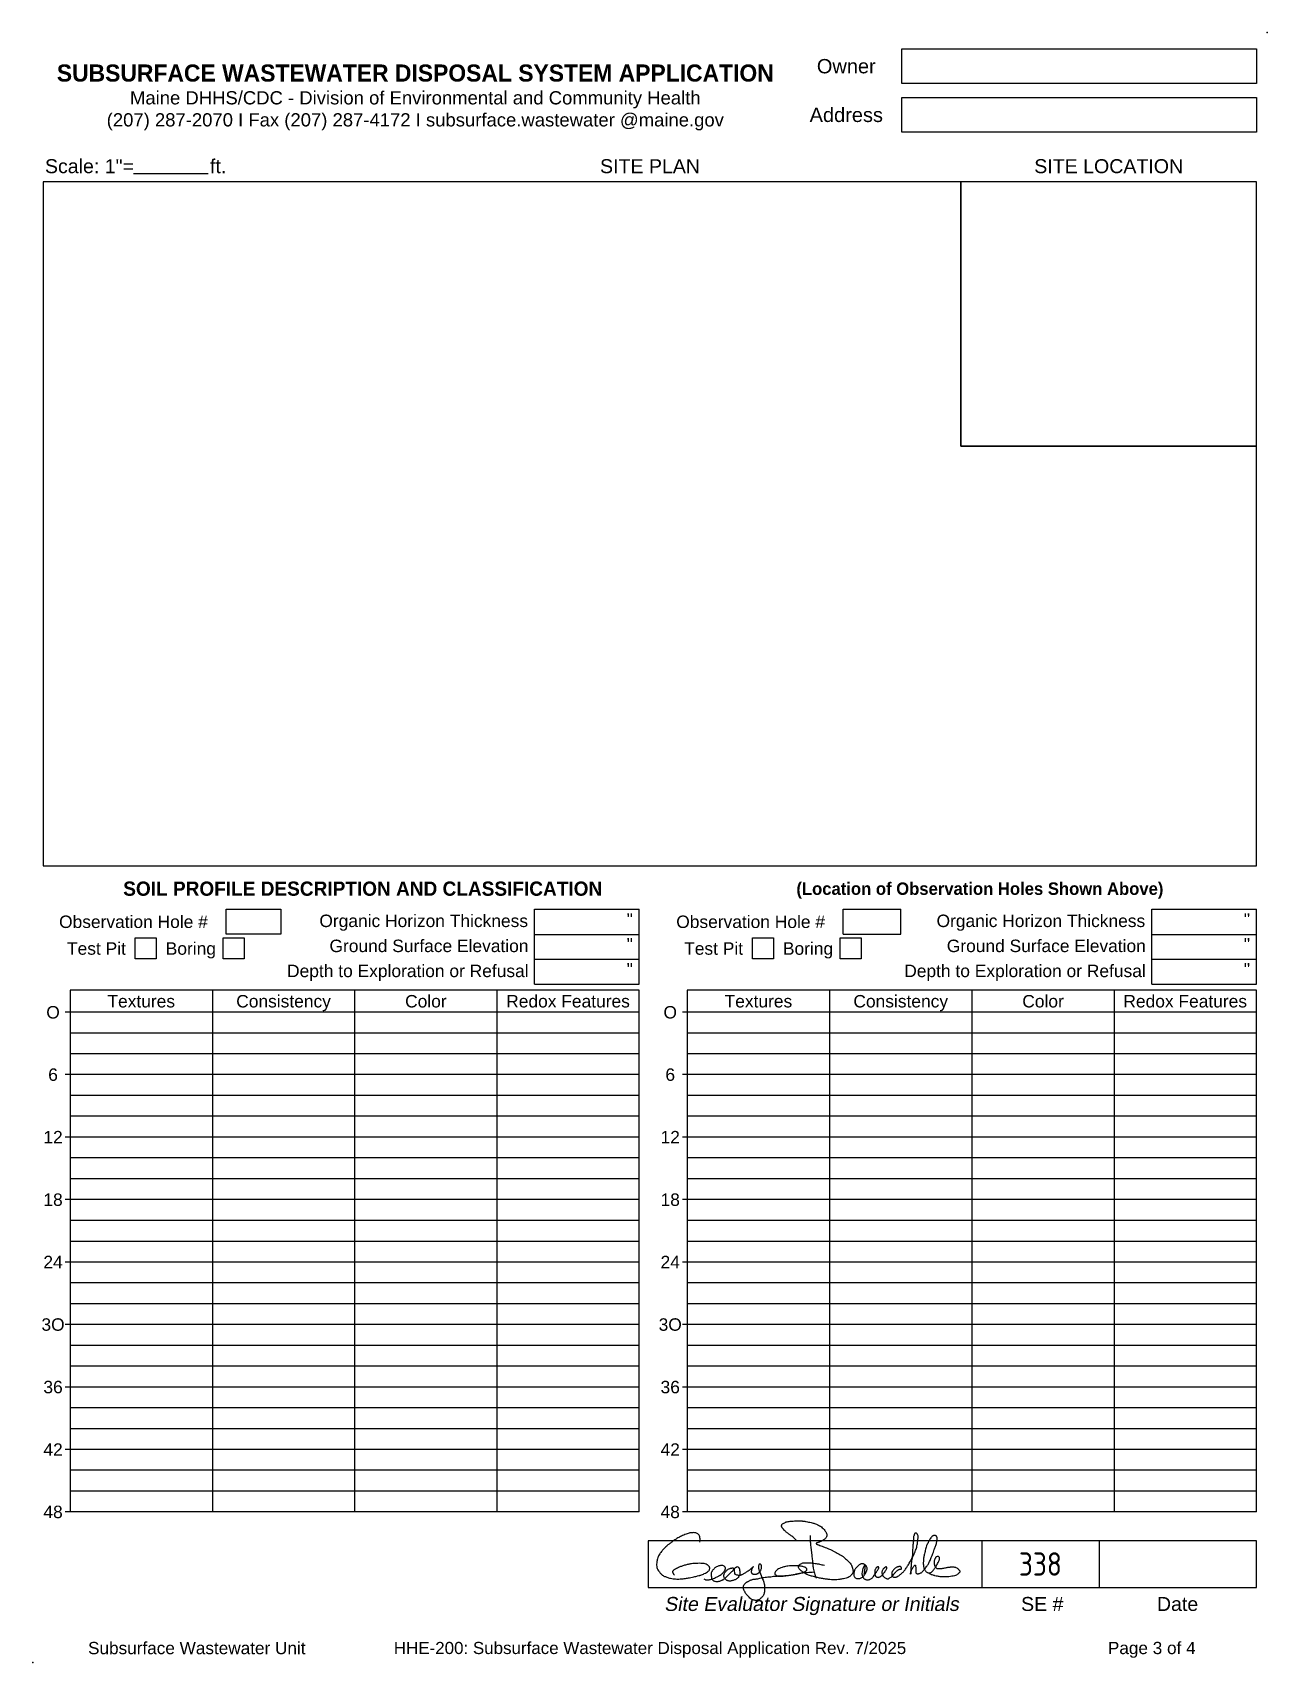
# Model space of a CAD drawing. Header units: feet. Extents: x 13.5 to 21.5, y 5 to 15.5.
import ezdxf
from ezdxf.enums import TextEntityAlignment as Align

# ---------------------------------------------------------------- set-up
doc = ezdxf.new("R2010")
doc.units = ezdxf.units.FT
doc.header["$MEASUREMENT"] = 0
for name, color, linetype in [('FORMLINES', 7, 'Continuous'), ('FORMSIGNATURE', 7, 'Continuous'), ('FORMTEXT', 1, 'Continuous'), ('GRID1', 242, 'Continuous'), ('POINT', 7, 'Continuous')]:
    doc.layers.add(name, color=color, linetype=linetype)
doc.styles.add('Archstyl', font='archstyl.shx', dxfattribs={"height": 0.1})
doc.styles.add('ARIAL', font='arial.ttf', dxfattribs={"height": 0.08})
doc.styles.add('BOLD', font='bold.shx', dxfattribs={"height": 0.0915})

# ---------------------------------------------------------------- blocks, each defined once
blk = doc.blocks.new('GSBSIGNBLUE')
at = {"color": 174}
for points in [[(-0.798, 0.179, 0.063334), (-0.795, 0.197, 0.079036), (-0.796, 0.211, 0.030855), (-0.8, 0.227, 0.067983), (-0.804, 0.233, 0.074044), (-0.812, 0.241, 0.07724), (-0.822, 0.246, 0.051117), (-0.834, 0.25, 0.044448), (-0.85, 0.25, 0.026075), (-0.872, 0.248, 0.045725), (-0.885, 0.245, 0.012534), (-0.9, 0.239, 0.010324), (-0.919, 0.232, 0.008638), (-0.951, 0.217, 0.023808), (-0.963, 0.21, 0.011941), (-0.977, 0.201, 0.005297), (-1.009, 0.179, 0.003086), (-1.03, 0.164, 0.007434), (-1.038, 0.158, 0.024408), (-1.048, 0.149, 0.010424), (-1.069, 0.128, 0.01277), (-1.083, 0.113, 0.0175), (-1.093, 0.101, 0.030346), (-1.1, 0.09, 0.021981), (-1.109, 0.074, 0.022877), (-1.114, 0.061, 0.019782), (-1.119, 0.045, 0.03199), (-1.122, 0.032, 0.022821), (-1.124, 0.013, 0.046204), (-1.123, -0.006, 0.060133), (-1.119, -0.02, 0.040315), (-1.114, -0.031, 0.02485), (-1.103, -0.047, 0.026717), (-1.09, -0.063, 0.047375), (-1.081, -0.071, 0.051997), (-1.069, -0.078, 0.028434), (-1.047, -0.087, 0.021965), (-1.02, -0.095, 0.028627), (-0.998, -0.098, 0.027816), (-0.963, -0.101, 0.02985), (-0.931, -0.099, 0.006069), (-0.898, -0.095, 0.014132), (-0.884, -0.092, 0.002311), (-0.865, -0.089, 0.001828), (-0.842, -0.084, 0.004541), (-0.814, -0.077, 0.007549), (-0.797, -0.073, 0.031269), (-0.79, -0.071, 0.008775), (-0.764, -0.06, 0.025166), (-0.746, -0.051, 0.031942), (-0.733, -0.042, 0.083597), (-0.727, -0.036, 0.073669), (-0.723, -0.026, 0.105066), (-0.722, -0.017, 0.099013), (-0.725, -0.008, 0.074521), (-0.732, 0, 0.065887), (-0.742, 0.007, 0.039791), (-0.757, 0.014, 0.052762), (-0.77, 0.017, 0.02078), (-0.79, 0.018, 0.0183), (-0.813, 0.018, 0.010072), (-0.842, 0.017, 0.015587), (-0.86, 0.015, 0.020786), (-0.886, 0.01, 0.019394), (-0.912, 0.003, 0.014165), (-0.937, -0.005, 0.016303), (-0.958, -0.014, 0.012849), (-0.974, -0.021, 0.014215), (-0.988, -0.029, 0.024071), (-0.996, -0.034, 0.046244), (-1, -0.038, 0.072802), (-1.001, -0.04, 0.057454), (-1.003, -0.043, 0.091715), (-1.003, -0.048, 0.074617), (-1.001, -0.054, 0.024367), (-1, -0.057, 0.01262), (-0.997, -0.061, 0.054108), (-0.994, -0.066, 0.041465), (-0.988, -0.071)], [(-0.065, 0.189, 0.019554), (-0.087, 0.211, 0.030181), (-0.102, 0.224, 0.005234), (-0.12, 0.236, -0.013015), (-0.127, 0.242, -0.01084), (-0.144, 0.255, -0.017895), (-0.153, 0.263, -0.016949), (-0.16, 0.27, -0.010453), (-0.17, 0.282, -0.013845), (-0.174, 0.287, -0.016623), (-0.177, 0.292, -0.085975), (-0.179, 0.296, -0.064654), (-0.18, 0.302, -0.08963), (-0.178, 0.308, -0.104299), (-0.176, 0.312, -0.03656), (-0.171, 0.316, -0.018859), (-0.161, 0.322, -0.011211), (-0.148, 0.329, -0.041485), (-0.145, 0.331, -0.0378), (-0.136, 0.333, -0.020892), (-0.121, 0.335, -0.000425), (-0.107, 0.337, -0.000851), (-0.1, 0.337, -0.000953), (-0.081, 0.339, -0.005404), (-0.078, 0.339, -0.016672), (-0.075, 0.339, -0.002309), (-0.054, 0.339, -0.003005), (-0.035, 0.339, -0.007865), (-0.028, 0.339, -0.017506), (-0.02, 0.338, -0.009276), (-0.004, 0.336, -0.004345), (0.007, 0.334, -0.002535), (0.026, 0.33, -0.006459), (0.044, 0.327, -0.007753), (0.06, 0.323, -0.02274), (0.07, 0.32, -0.014858), (0.086, 0.314, -0.018512), (0.094, 0.31, -0.011844), (0.107, 0.303, -0.032196), (0.123, 0.293, -0.036036), (0.135, 0.282, -0.027124), (0.143, 0.274, -0.021047), (0.152, 0.261, -0.021536), (0.158, 0.252, -0.029243), (0.161, 0.244, -0.061141), (0.163, 0.237, -0.054049), (0.163, 0.228, -0.055895), (0.162, 0.221, -0.0532), (0.159, 0.214, -0.050637), (0.154, 0.207, -0.047015), (0.147, 0.2, -0.031342), (0.133, 0.19, -0.044202), (0.123, 0.185, -0.002307), (0.113, 0.182, -0.003577), (0.107, 0.179, -0.00733), (0.098, 0.176, 0.009609), (0.091, 0.174, 0.036224), (0.089, 0.173, 0.025609), (0.085, 0.171, 0.081547), (0.083, 0.169, 0.146899), (0.083, 0.167, 0.11696), (0.083, 0.166, 0.178235), (0.083, 0.165, 0.005942), (0.085, 0.165, 0.00257), (0.088, 0.163, 0.001083), (0.096, 0.159, 0.001832), (0.102, 0.157, 0.036267), (0.119, 0.151, -0.030046), (0.139, 0.144, -0.001569), (0.152, 0.139, -0.001069), (0.17, 0.131, -0.001856), (0.197, 0.119, -0.005487), (0.206, 0.115, -0.017609), (0.214, 0.111, -0.003733), (0.252, 0.09, -0.003228), (0.275, 0.077, -0.017713), (0.279, 0.074, -0.01531), (0.283, 0.072, -0.006861), (0.29, 0.066, -0.006862), (0.298, 0.059, -0.004012), (0.312, 0.047, -0.011951), (0.321, 0.038, -0.008394), (0.334, 0.025, -0.029271), (0.345, 0.013, -0.053079), (0.349, 0.005, -0.016529), (0.352, -0.001, -0.011925), (0.355, -0.009, -0.007598), (0.357, -0.016, -0.005385), (0.359, -0.026, -0.033513), (0.362, -0.038, -0.056073), (0.362, -0.045, -0.052484), (0.361, -0.049, -0.026437), (0.359, -0.055, -0.046562), (0.354, -0.063, -0.036315), (0.347, -0.072, -0.051928), (0.337, -0.081, -0.050182), (0.325, -0.088, -0.031154), (0.31, -0.094, -0.024006), (0.289, -0.099, -0.016043), (0.261, -0.104, -0.022657), (0.24, -0.106, -0.016955), (0.211, -0.106, -0.020328), (0.187, -0.105, -0.007924), (0.161, -0.102, -0.007089), (0.132, -0.097, -0.007698), (0.101, -0.092, -0.008047), (0.071, -0.085, -0.019206), (0.053, -0.08, -0.013101), (0.026, -0.071, -0.033025), (0.001, -0.06, -0.033202), (-0.021, -0.046, -0.028447), (-0.031, -0.038, -0.024996), (-0.041, -0.029, -0.056174), (-0.048, -0.018, -0.081798), (-0.051, -0.01, -0.108294), (-0.051, -0.002, -0.13766), (-0.048, 0.003, -0.029457), (-0.044, 0.007, -0.021589), (-0.038, 0.011, -0.020711), (-0.026, 0.018, -0.063352), (-0.022, 0.02, -0.046492), (-0.014, 0.021, -0.013816), (0.011, 0.022, -0.003481), (0.036, 0.021, -0.010303), (0.045, 0.021, -0.01522), (0.048, 0.021, -0.001331), (0.083, 0.016, -0.0214), (0.108, 0.012, -0.01411), (0.145, 0.003)], [(0.037, 0.229, 0.003467), (0.037, 0.204, 0.006386), (0.038, 0.191, 0.000552), (0.04, 0.154, 0.00966), (0.04, 0.152, 0.020752), (0.043, 0.133, -0.015249), (0.047, 0.107, -0.00084), (0.049, 0.082, -0.000666), (0.053, 0.05, -0.002816), (0.055, 0.027, 0.002237), (0.058, -0.002, 0.018042), (0.059, -0.009, 0.003032), (0.067, -0.049, 0.041116), (0.072, -0.066, 0.02235), (0.084, -0.095)], [(-0.766, -0.1, 0.047056), (-0.758, -0.105, 0.077298), (-0.753, -0.106, 0.008049), (-0.744, -0.106, 0.019036), (-0.741, -0.106, 0.013635), (-0.732, -0.106, 0.01343), (-0.722, -0.105, 0.022878), (-0.709, -0.102, 0.039547), (-0.701, -0.1, 0.010766), (-0.695, -0.097, 0.004008), (-0.678, -0.089, 0.004162), (-0.656, -0.079, 0.012808), (-0.649, -0.075, 0.029307), (-0.643, -0.071, 0.012737), (-0.63, -0.061, 0.012429), (-0.623, -0.055, 0.013627), (-0.617, -0.049, 0.04032), (-0.612, -0.043, 0.044489), (-0.608, -0.036, 0.04545), (-0.606, -0.031, 0.028475), (-0.604, -0.023, 0.029525), (-0.604, -0.017, 0.047902), (-0.604, -0.014, 0.117801), (-0.605, -0.011, 0.05658), (-0.61, -0.005, 0.054183), (-0.617, -0.001, 0.069538), (-0.622, 0.001, 0.055374), (-0.629, 0.002, 0.036156), (-0.64, 0.001, 0.027724), (-0.654, -0.001, 0.034129), (-0.664, -0.005, 0.03549), (-0.676, -0.011, 0.050616), (-0.683, -0.016, 0.022899), (-0.69, -0.023, 0.019313), (-0.698, -0.032, 0.011929), (-0.703, -0.038, 0.017065), (-0.706, -0.043, 0.063947), (-0.709, -0.049, 0.041694), (-0.711, -0.06, 0.037718), (-0.711, -0.071, 0.029773), (-0.71, -0.084, 0.027815), (-0.709, -0.093, 0.03497), (-0.706, -0.099, 0.07458), (-0.702, -0.107, 0.084842), (-0.696, -0.112, 0.041211), (-0.691, -0.114, 0.029808), (-0.683, -0.117, 0.031254), (-0.671, -0.119, 0.045488), (-0.663, -0.12, 0.042608), (-0.653, -0.118, 0.034611), (-0.64, -0.114, 0.014947), (-0.63, -0.11, 0.036286), (-0.626, -0.108, 0.019241), (-0.618, -0.103, 0.022898), (-0.612, -0.098, 0.001467), (-0.601, -0.088, 0.001607), (-0.591, -0.079, 0.000553), (-0.58, -0.069, 0.000597), (-0.57, -0.059, 0.007389), (-0.56, -0.049, 0.007852), (-0.55, -0.04, 0.038742), (-0.545, -0.033, -0.032622), (-0.538, -0.025, -0.015228), (-0.534, -0.02, -0.011054), (-0.527, -0.014, -0.025086), (-0.525, -0.012, -0.012804), (-0.521, -0.01, -0.145299), (-0.514, -0.007, -0.154848), (-0.507, -0.01, -0.073293), (-0.503, -0.013, -0.069104), (-0.5, -0.018, -0.029572), (-0.498, -0.024, -0.019941), (-0.496, -0.034, -0.038167), (-0.494, -0.049, -0.045155), (-0.495, -0.063, -0.060013), (-0.497, -0.071, -0.044884), (-0.502, -0.082, -0.064715), (-0.514, -0.096, -0.079827), (-0.526, -0.104, -0.016987), (-0.536, -0.108, -0.019803), (-0.545, -0.111, -0.016699), (-0.556, -0.114, -0.019991), (-0.566, -0.116, -0.057911), (-0.576, -0.116, -0.064595), (-0.586, -0.114, -0.0503), (-0.592, -0.111, -0.034874), (-0.601, -0.105, -0.034967), (-0.607, -0.099, -0.045653), (-0.611, -0.093, -0.080633), (-0.614, -0.086, -0.059312), (-0.615, -0.076, -0.055072), (-0.614, -0.065, -0.069013), (-0.611, -0.056, -0.028116), (-0.606, -0.049, -0.032813), (-0.601, -0.043, -0.025014), (-0.593, -0.035, -0.03212), (-0.586, -0.029, -0.027142), (-0.578, -0.024, -0.034642), (-0.571, -0.021, -0.023141), (-0.565, -0.019, -0.02186), (-0.559, -0.018, -0.032155), (-0.553, -0.017, -0.028315), (-0.547, -0.017, -0.060544), (-0.542, -0.018, -0.112785), (-0.54, -0.02, -0.080296), (-0.538, -0.022, -0.100268), (-0.537, -0.024, -0.019692), (-0.537, -0.029, 0.01007), (-0.537, -0.038, 0.004202), (-0.536, -0.048, 0.006874), (-0.536, -0.053, 0.119394), (-0.534, -0.06, 0.110135), (-0.528, -0.065, 0.04801), (-0.524, -0.067, 0.033595), (-0.517, -0.069, 0.024154), (-0.506, -0.071, 0.034817), (-0.499, -0.072, 0.042767), (-0.489, -0.071, 0.061444), (-0.482, -0.069, 0.011652), (-0.476, -0.066, 0.009363), (-0.468, -0.061, 0.006192), (-0.449, -0.051, 0.020646), (-0.443, -0.047, 0.006627), (-0.436, -0.042, 0.004577), (-0.425, -0.034, 0.001556), (-0.414, -0.026, 0.002358), (-0.408, -0.02, 0.007592), (-0.402, -0.015, 0.016614), (-0.399, -0.013, 0.032652), (-0.397, -0.011, -0.017692), (-0.393, -0.007, -0.01043), (-0.392, -0.005, -0.034325), (-0.392, -0.005, -0.469087), (-0.391, -0.005, -0.189596), (-0.391, -0.006, -0.097243), (-0.392, -0.007, -0.017836), (-0.396, -0.011, -0.015823), (-0.399, -0.015, 0.032084), (-0.4, -0.016, 0.050155), (-0.401, -0.018, 0.020564), (-0.404, -0.024, 0.02126), (-0.406, -0.028, 0.017019), (-0.407, -0.035, 0.035805), (-0.408, -0.04, 0.035785), (-0.409, -0.046, 0.056894), (-0.408, -0.049, 0.037687), (-0.406, -0.054, 0.077869), (-0.403, -0.059, 0.094761), (-0.399, -0.061, 0.061992), (-0.395, -0.063, 0.037497), (-0.387, -0.064, 0.024317), (-0.377, -0.064, 0.036401), (-0.371, -0.064, 0.039412), (-0.365, -0.062, 0.037549), (-0.36, -0.06, 0.058642), (-0.353, -0.055, 0.041075), (-0.345, -0.046, 0.023236), (-0.339, -0.039, 0.028208), (-0.335, -0.032, 0.038185), (-0.331, -0.022, 0.078415), (-0.33, -0.017, 0.014953), (-0.33, -0.013, 0.007353), (-0.331, -0.005, 0.009756), (-0.331, 0.001, 0.0202), (-0.332, 0.004, 0.142941), (-0.333, 0.006, 0.060312), (-0.337, 0.01, 0.078888), (-0.342, 0.012, 0.127717), (-0.346, 0.012, 0.083145), (-0.348, 0.011, 0.097039), (-0.35, 0.009, 0.073001), (-0.351, 0.006, 0.049926), (-0.353, 0, 0.020751), (-0.353, -0.006, 0.02437), (-0.353, -0.012, 0.029547), (-0.351, -0.026, 0.03786), (-0.348, -0.037, 0.002876), (-0.344, -0.048, 0.003584), (-0.34, -0.058, 0.001013), (-0.334, -0.074, 0.001251), (-0.328, -0.088, 0.013901), (-0.322, -0.103, -0.015048), (-0.316, -0.117, -0.017553), (-0.314, -0.123, -0.01671), (-0.312, -0.13, -0.022252), (-0.31, -0.137, -0.009231), (-0.308, -0.152, -0.013032), (-0.307, -0.164, -0.011765), (-0.307, -0.179, -0.032701), (-0.307, -0.189, -0.02471), (-0.31, -0.204, -0.042031), (-0.314, -0.216, -0.044391), (-0.319, -0.228, -0.02984), (-0.324, -0.234, -0.021222), (-0.332, -0.243, -0.036468), (-0.343, -0.253, -0.058006), (-0.351, -0.258, -0.049504), (-0.358, -0.26, -0.040171), (-0.367, -0.262, -0.032149), (-0.379, -0.262, -0.033323), (-0.39, -0.26, -0.029201), (-0.399, -0.258, -0.050238), (-0.404, -0.256, -0.045558), (-0.412, -0.25, -0.025673), (-0.425, -0.239, -0.005647), (-0.435, -0.227, -0.01206), (-0.44, -0.222, -0.012256), (-0.447, -0.214, -0.015196), (-0.452, -0.207, -0.023128), (-0.455, -0.201, -0.011463), (-0.461, -0.19, -0.025541), (-0.465, -0.18, -0.040064), (-0.467, -0.173, -0.048493), (-0.468, -0.168, -0.028112), (-0.467, -0.16, -0.035555), (-0.466, -0.151, -0.05184), (-0.464, -0.146, -0.055307), (-0.46, -0.14, -0.037314), (-0.453, -0.133, -0.019216), (-0.444, -0.125, -0.050507), (-0.44, -0.123, -0.004072), (-0.434, -0.12, 0.003424), (-0.427, -0.117, 0.003364), (-0.419, -0.112, -0.004514), (-0.413, -0.109, -0.039184), (-0.405, -0.106, -0.02915), (-0.393, -0.103, -0.015712), (-0.382, -0.102, 0.018202), (-0.372, -0.1, 0.000067), (-0.358, -0.098, -0.00008), (-0.344, -0.095, -0.000054), (-0.321, -0.09, -0.000365), (-0.318, -0.09, -0.013378), (-0.313, -0.089, -0.002883), (-0.292, -0.086, -0.00069), (-0.273, -0.084, -0.002233), (-0.267, -0.083, -0.00124), (-0.261, -0.083, -0.000378), (-0.24, -0.08, -0.001379), (-0.226, -0.079, -0.001542), (-0.214, -0.078, -0.018517), (-0.197, -0.077, 0.009624), (-0.166, -0.076, 0.004083), (-0.138, -0.074, 0.007007), (-0.122, -0.072, 0.011882), (-0.101, -0.07, 0.012949), (-0.083, -0.066, 0.00081), (-0.074, -0.065, 0.000343), (-0.054, -0.061, 0.001269), (-0.033, -0.056, 0.003092), (-0.024, -0.054, 0.045354), (-0.02, -0.053, 0.01151), (-0.005, -0.046, 0.023951), (0.002, -0.042, 0.03098), (0.007, -0.039, 0.119903), (0.011, -0.034, 0.104066), (0.012, -0.028, 0.071864), (0.011, -0.024, 0.080117), (0.01, -0.02, 0.080628), (0.006, -0.016, 0.059511), (-0.001, -0.012, 0.03211), (-0.012, -0.008, 0.031617), (-0.023, -0.005, 0.018995), (-0.041, -0.003, 0.011454), (-0.069, -0.001, 0.015586), (-0.106, -0.001, 0.022676), (-0.131, -0.003, 0.028372), (-0.149, -0.006, 0.020094), (-0.175, -0.013, 0.026838), (-0.194, -0.021, 0.034471), (-0.209, -0.028, 0.048729), (-0.216, -0.034, 0.038812), (-0.225, -0.043, 0.07572), (-0.23, -0.053, 0.138463), (-0.231, -0.059, 0.108715), (-0.229, -0.064, 0.066398), (-0.223, -0.07, 0.043731), (-0.215, -0.075, 0.065569), (-0.209, -0.078, 0.064745), (-0.194, -0.08, 0.027433), (-0.157, -0.077, 0.004042), (-0.115, -0.072, 0.01346), (-0.103, -0.07, 0.007851), (-0.074, -0.064, -0.008919), (-0.048, -0.058, -0.003816), (-0.023, -0.054, -0.017644), (-0.017, -0.053, -0.007749), (-0.01, -0.052, 0.001438), (0.027, -0.05, 0.002074), (0.04, -0.049, 0.001082), (0.065, -0.047)]]:
    blk.add_lwpolyline(points, format="xyb", dxfattribs=at)
at = {"color": 174, "flags": 128}
blk.add_lwpolyline([(0.447, -0.063, 0.019069), (0.45, -0.045, 0.021797), (0.452, -0.029, 0.015141), (0.454, -0.001, 0.084774), (0.453, 0.004, 0.124986), (0.45, 0.008, 0.075767), (0.444, 0.012, 0.070021), (0.435, 0.015, 0.08714), (0.427, 0.015, 0.047481), (0.419, 0.013, 0.059054), (0.413, 0.009, 0.022873), (0.405, 0.004, 0.018121), (0.396, -0.005, 0.017692), (0.385, -0.015, 0.032686), (0.38, -0.022, 0.044538), (0.376, -0.028, 0.028895), (0.372, -0.039, 0.029198), (0.37, -0.049, 0.025987), (0.368, -0.06, 0.046246), (0.368, -0.068, 0.039191), (0.37, -0.078, 0.086301), (0.373, -0.085, 0.079324), (0.38, -0.092, 0.092956), (0.387, -0.096, 0.066943), (0.399, -0.097, 0.057401), (0.413, -0.096, 0.077201), (0.423, -0.092, 0.039801), (0.433, -0.086, 0.044164), (0.441, -0.078, 0.023845), (0.449, -0.068, 0.020117), (0.458, -0.054, 0.027302), (0.464, -0.042, 0.037642), (0.467, -0.033, 0.082517), (0.469, -0.022, 0.072199), (0.466, -0.01, 0.031741), (0.463, -0.004, 0.045976), (0.461, 0, 0.062258), (0.458, 0.004, 0.107768), (0.455, 0.005, 0.149442), (0.452, 0.005, 0.151165), (0.449, 0.003, 0.0158), (0.447, -0.001, 0.009207), (0.443, -0.006, 0.005613), (0.438, -0.016, 0.021415), (0.437, -0.019, 0.050281), (0.436, -0.022, 0.009029), (0.432, -0.04, 0.013887), (0.429, -0.059, 0.054918), (0.429, -0.063, 0.047613), (0.43, -0.067, 0.016009), (0.434, -0.079, 0.013221), (0.437, -0.088, 0.041183), (0.439, -0.091, 0.063336), (0.441, -0.093, 0.020718), (0.447, -0.098, 0.032952), (0.453, -0.103, 0.041769), (0.459, -0.105, 0.083978), (0.466, -0.107, 0.049346), (0.478, -0.106, 0.036459), (0.488, -0.104, 0.045871), (0.495, -0.1, 0.043766), (0.505, -0.094, 0.06048), (0.512, -0.087, 0.011224), (0.521, -0.075, 0.011109), (0.529, -0.062, 0.000206), (0.538, -0.048, 0.000448), (0.542, -0.042, 0.001205), (0.546, -0.036, 0.000755), (0.552, -0.026, 0.040135), (0.555, -0.02, 0.053738), (0.557, -0.016, 0.08952), (0.557, -0.013, 0.088537), (0.556, -0.011, 0.105258), (0.554, -0.009, 0.089576), (0.552, -0.008, 0.067026), (0.549, -0.008, 0.080409), (0.547, -0.008, 0.053454), (0.544, -0.01, 0.043186), (0.541, -0.012, 0.029945), (0.538, -0.015, 0.027491), (0.535, -0.019, 0.040188), (0.531, -0.025, 0.045762), (0.528, -0.031, 0.024242), (0.527, -0.037, 0.032881), (0.526, -0.041, 0.015479), (0.526, -0.047, 0.01074), (0.526, -0.055, 0.012799), (0.527, -0.061, 0.012342), (0.527, -0.067, 0.058575), (0.529, -0.072, 0.04527), (0.532, -0.079, 0.061147), (0.535, -0.082, 0.047795), (0.539, -0.085, 0.087204), (0.544, -0.087, 0.072466), (0.552, -0.088, 0.059061), (0.56, -0.087, 0.057003), (0.568, -0.083, 0.030902), (0.577, -0.077, 0.044845), (0.583, -0.072, 0.014436), (0.59, -0.063, 0.021023), (0.595, -0.057, 0.00772), (0.601, -0.048, 0.005676), (0.608, -0.036, 0.010636), (0.614, -0.027, 0.0303), (0.615, -0.024, 0.066996), (0.616, -0.022, 0.023738), (0.616, -0.016, 0.043793), (0.616, -0.013, 0.08735), (0.615, -0.011, 0.199056), (0.614, -0.009, 0.119841), (0.61, -0.009, 0.035728), (0.607, -0.01, 0.058385), (0.606, -0.011, 0.026167), (0.602, -0.013, 0.018239), (0.598, -0.017, 0.012878), (0.595, -0.02, 0.010292), (0.59, -0.024, 0.044345), (0.587, -0.03, 0.032127), (0.582, -0.038, 0.061046), (0.58, -0.045, 0.06067), (0.579, -0.053, 0.042567), (0.581, -0.061, 0.043732), (0.583, -0.068, 0.023406), (0.586, -0.074, 0.028089), (0.588, -0.078, 0.048202), (0.592, -0.082, 0.025505), (0.6, -0.089, 0.051452), (0.61, -0.095, 0.062482), (0.618, -0.098, 0.064996), (0.626, -0.099, 0.10661), (0.631, -0.098, 0.022686), (0.636, -0.095, 0.015494), (0.643, -0.09, 0.00883), (0.656, -0.081, 0.034054), (0.659, -0.078, 0.029625), (0.665, -0.071, -0.017431), (0.675, -0.058, -0.003404), (0.682, -0.051, -0.003555), (0.688, -0.044, -0.034055), (0.697, -0.036, -0.046767), (0.704, -0.031, -0.042353), (0.707, -0.029, -0.020781), (0.714, -0.027, -0.105194), (0.719, -0.027, 0.129532), (0.723, -0.027, 0.206149), (0.727, -0.024, 0.132467), (0.728, -0.017, 0.036267), (0.727, -0.015, 0.048404), (0.726, -0.012, 0.08444), (0.724, -0.009, 0.118296), (0.721, -0.007, 0.083141), (0.717, -0.006, 0.044028), (0.708, -0.007, 0.013801), (0.701, -0.009, 0.019775), (0.696, -0.01, 0.036647), (0.688, -0.014, 0.044248), (0.681, -0.018, 0.033369), (0.676, -0.023, 0.018407), (0.668, -0.031, 0.020995), (0.66, -0.041, 0.051857), (0.658, -0.045, 0.047214), (0.656, -0.049, 0.027368), (0.655, -0.057, 0.021453), (0.654, -0.064, 0.027132), (0.655, -0.069, 0.053433), (0.655, -0.073, 0.050438), (0.657, -0.078, 0.074963), (0.659, -0.081, 0.056893), (0.663, -0.084, 0.080418), (0.668, -0.086, 0.05487), (0.676, -0.087, 0.056375), (0.687, -0.086, 0.063057), (0.696, -0.083, 0.02568), (0.707, -0.076, 0.037366), (0.714, -0.071, 0.003797), (0.723, -0.064, 0.004375), (0.73, -0.057, 0.004628), (0.74, -0.048, 0.007382), (0.746, -0.042, 0.036567), (0.756, -0.03, 0.023158), (0.77, -0.009, 0.000414), (0.774, -0.002, -0.000463), (0.778, 0.005, -0.002416), (0.796, 0.035, 0.006884), (0.803, 0.046, 0.016806), (0.804, 0.049, 0.002127), (0.816, 0.073, 0.002215), (0.826, 0.094, 0.006237), (0.829, 0.101, 0.01736), (0.832, 0.108, 0.007422), (0.838, 0.126, 0.006099), (0.843, 0.141, 0.016697), (0.844, 0.146, 0.008248), (0.845, 0.152, 0.003825), (0.848, 0.166, 0.003174), (0.85, 0.18, 0.004701), (0.852, 0.19, 0.011962), (0.852, 0.196, 0.005353), (0.853, 0.209, 0.018213), (0.854, 0.217, 0.027865), (0.853, 0.222, 0.049847), (0.853, 0.226, 0.021213), (0.85, 0.234, 0.026481), (0.847, 0.24, 0.047344), (0.845, 0.243, 0.067569), (0.843, 0.245, 0.044818), (0.84, 0.246, 0.094203), (0.836, 0.247, 0.09821), (0.832, 0.247, 0.06865), (0.829, 0.245, 0.131269), (0.828, 0.244, 0.015705), (0.827, 0.242, 0.007132), (0.825, 0.236, 0.00626), (0.821, 0.224, 0.020384), (0.82, 0.221, 0.03675), (0.819, 0.216, 0.011237), (0.818, 0.2, 0.020066), (0.818, 0.184, -0.032058), (0.817, 0.175, -0.030745), (0.816, 0.167, 0.038738), (0.815, 0.16, 0.001194), (0.814, 0.147, -0.000979), (0.813, 0.132, -0.000159), (0.812, 0.115, 0.000143), (0.811, 0.098, 0.006544), (0.811, 0.084, -0.006691), (0.81, 0.072, -0.048437), (0.808, 0.057, 0.035788), (0.804, 0.038, 0.005689), (0.802, 0.017, 0.008191), (0.801, 0.001, 0.002444), (0.8, -0.014, 0.002129), (0.799, -0.033, 0.00847), (0.799, -0.044, -0.007188), (0.798, -0.058, -0.028277), (0.798, -0.062, -0.119086), (0.797, -0.063, -0.294302), (0.797, -0.064, -0.226316), (0.796, -0.063, -0.14742), (0.796, -0.062, -0.023786), (0.797, -0.057, -0.020806), (0.8, -0.044, -0.034569), (0.803, -0.037, -0.024835), (0.806, -0.029, -0.014619), (0.814, -0.016, -0.014577), (0.82, -0.008, -0.01756), (0.825, -0.001, -0.057482), (0.829, 0.003, -0.131702), (0.832, 0.003, -0.133331), (0.834, 0.003, -0.236408), (0.834, 0.002, -0.030291), (0.835, 0, -0.009713), (0.835, -0.006, -0.001378), (0.836, -0.014, -0.001534), (0.836, -0.02, -0.030978), (0.836, -0.032, 0.028815), (0.836, -0.045, 0.055094), (0.837, -0.052, 0.081927), (0.839, -0.056, 0.088041), (0.841, -0.058, 0.066257), (0.845, -0.06, 0.039651), (0.849, -0.061, 0.061455), (0.852, -0.062, 0.047036), (0.856, -0.061, 0.021318), (0.864, -0.059, 0.022755), (0.873, -0.055, 0.038044), (0.878, -0.053, 0.057134), (0.884, -0.047, 0.023267), (0.898, -0.032, 0.011139), (0.913, -0.013, 0.017238), (0.922, -0.001, 0.015407), (0.935, 0.02, 0.028732), (0.941, 0.032, 0.003341), (0.947, 0.047, 0.003922), (0.953, 0.061, 0.000764), (0.962, 0.084, 0.001016), (0.969, 0.102, 0.003259), (0.976, 0.122, 0.002579), (0.985, 0.148, 0.0113), (0.99, 0.16, 0.008778), (0.994, 0.176, 0.021524), (0.996, 0.185, 0.015251), (0.998, 0.197, 0.033611), (0.998, 0.205, 0.033431), (0.998, 0.212, 0.059751), (0.996, 0.217, 0.062417), (0.994, 0.222, 0.070388), (0.99, 0.225, 0.072667), (0.987, 0.227, 0.05231), (0.983, 0.228, 0.040545), (0.977, 0.229, 0.047609), (0.971, 0.228, 0.062252), (0.966, 0.226, 0.060338), (0.961, 0.223, 0.038915), (0.955, 0.217, 0.024358), (0.945, 0.204, 0.040078), (0.94, 0.196, 0.008805), (0.935, 0.186, -0.0086), (0.93, 0.175, -0.008918), (0.923, 0.163, 0.015839), (0.92, 0.157, 0.0288), (0.917, 0.15, 0.012367), (0.912, 0.133, 0.004815), (0.908, 0.116, 0.005219), (0.904, 0.1, 0.005943), (0.9, 0.082, 0.009821), (0.897, 0.071, 0.012241), (0.895, 0.057, 0.013529), (0.894, 0.045, 0.002609), (0.894, 0.04, 0.002336), (0.894, 0.035, 0.008537), (0.893, 0.025, 0.006686), (0.893, 0.012, 0.019438), (0.894, 0.004, 0.013455), (0.895, -0.007, 0.025888), (0.897, -0.014, 0.021744), (0.899, -0.022, 0.036414), (0.901, -0.027, 0.019974), (0.906, -0.035, 0.056041), (0.912, -0.043, 0.054713), (0.92, -0.049, 0.059689), (0.926, -0.052, 0.052212), (0.933, -0.054, 0.071168), (0.943, -0.054, 0.092321), (0.951, -0.051, 0.03528), (0.957, -0.047, 0.040799), (0.962, -0.042, 0.014553), (0.971, -0.032, 0.016368), (0.978, -0.022, 0.008634), (0.99, -0.004, 0.021657), (0.994, 0.003, 0.003152), (0.998, 0.01, 0.001572), (1.005, 0.024, 0.003061), (1.01, 0.034, 0.004151), (1.013, 0.041, 0.054884), (1.015, 0.045, 0.029181), (1.016, 0.052, 0.074558), (1.016, 0.058, 0.068342), (1.014, 0.064, 0.086031), (1.011, 0.067, 0.080434), (1.007, 0.07, 0.110612), (1.002, 0.071, 0.102336), (0.997, 0.07, 0.072383), (0.991, 0.066, 0.076952), (0.986, 0.061, 0.020711), (0.983, 0.055, 0.022743), (0.98, 0.05, 0.024474), (0.977, 0.041, 0.029196), (0.975, 0.034, 0.051184), (0.975, 0.024, 0.040153), (0.976, 0.012, 0.02356), (0.978, 0.004, 0.033034), (0.98, -0.002, 0.033035), (0.982, -0.007, 0.025607), (0.986, -0.012, 0.064788), (0.991, -0.017, 0.072673), (0.996, -0.02, 0.069103), (1.005, -0.022, 0.04806), (1.017, -0.022, 0.007862), (1.036, -0.02, 0.013121), (1.048, -0.018, 0.002229), (1.062, -0.015, -0.002885), (1.073, -0.013, -0.003564), (1.086, -0.011, -0.004558), (1.096, -0.01, -0.029202), (1.101, -0.009, -0.010233), (1.117, -0.009, -0.024797), (1.129, -0.01, -0.047428), (1.135, -0.011, -0.057891), (1.14, -0.013, -0.021229), (1.152, -0.021, -0.016945), (1.16, -0.028, -0.033603), (1.164, -0.032, -0.065099), (1.167, -0.036, -0.067895), (1.169, -0.041, -0.054437), (1.17, -0.045, -0.100087), (1.169, -0.047, -0.041196), (1.168, -0.049, -0.026614), (1.166, -0.052, -0.019934), (1.163, -0.055, -0.011429), (1.159, -0.059, -0.056048), (1.15, -0.067, -0.044437), (1.136, -0.073, -0.036772), (1.12, -0.078, -0.026424), (1.098, -0.082, -0.011628), (1.074, -0.084, -0.017443), (1.058, -0.085, -0.017575), (1.03, -0.084, -0.029052), (1.013, -0.082, -0.004742), (1.001, -0.08, -0.002826), (0.981, -0.076, -0.005069), (0.974, -0.074, -0.002666), (0.959, -0.07, -0.084533), (0.952, -0.067, -0.04308), (0.94, -0.058)], format="xyb", dxfattribs=at)

msp = doc.modelspace()

# ---------------------------------------------------------------- linework, layer by layer
at = {"layer": 'FORMLINES'}
for p, q in [((14.766, 9.841), (15.118, 9.841)), ((14.766, 9.682), (14.766, 9.841)), ((15.118, 9.841), (15.118, 9.682)), ((16.75, 9.841), (17.423, 9.841)), ((16.75, 9.68), (16.75, 9.841)), ((17.423, 9.68), (17.423, 9.841)), ((18.733, 9.682), (18.733, 9.841)), ((18.733, 9.841), (19.104, 9.841)), ((19.104, 9.682), (19.104, 9.841)), ((20.718, 9.841), (21.391, 9.841)), ((20.718, 9.359), (20.718, 9.841)), ((21.391, 9.359), (21.391, 9.841)), ((15.118, 9.682), (14.766, 9.682)), ((16.75, 9.68), (17.423, 9.68)), ((16.75, 9.52), (16.75, 9.68)), ((17.423, 9.52), (17.423, 9.68)), ((18.733, 9.682), (19.104, 9.682)), ((20.718, 9.68), (21.391, 9.68)), ((16.75, 9.52), (17.423, 9.52)), ((16.75, 9.359), (16.75, 9.52)), ((17.423, 9.359), (17.423, 9.52)), ((20.718, 9.52), (21.391, 9.52)), ((16.75, 9.359), (17.423, 9.359)), ((20.718, 9.359), (21.391, 9.359)), ((21.391, 5.781), (17.48, 5.781)), ((17.48, 5.781), (17.48, 5.481)), ((19.625, 5.781), (19.625, 5.481)), ((20.379, 5.781), (20.379, 5.481)), ((21.391, 5.481), (21.391, 5.781)), ((17.48, 5.481), (21.391, 5.481))]:
    msp.add_line(p, q, dxfattribs=at)
at = {"layer": 'FORMLINES', "color": 1}
for p, q in [((17.423, 9.321), (13.764, 9.321)), ((13.764, 9.321), (13.764, 5.966)), ((14.679, 9.321), (14.679, 5.966)), ((15.593, 9.321), (15.593, 5.966)), ((16.508, 9.321), (16.508, 5.966)), ((17.423, 5.966), (17.423, 9.321)), ((21.391, 9.321), (17.732, 9.321)), ((17.732, 9.321), (17.732, 5.966)), ((18.647, 9.321), (18.647, 5.966)), ((19.561, 9.321), (19.561, 5.966)), ((20.476, 9.321), (20.476, 5.966)), ((21.391, 5.966), (21.391, 9.321)), ((17.423, 9.179), (13.732, 9.179)), ((21.391, 9.179), (17.7, 9.179)), ((17.423, 8.778), (13.732, 8.778)), ((21.391, 8.778), (17.7, 8.778)), ((17.423, 8.376), (13.732, 8.376)), ((21.391, 8.376), (17.7, 8.376)), ((17.423, 7.974), (13.732, 7.974)), ((21.391, 7.974), (17.7, 7.974)), ((17.423, 7.573), (13.732, 7.573)), ((21.391, 7.573), (17.7, 7.573)), ((17.423, 7.171), (13.732, 7.171)), ((21.391, 7.171), (17.7, 7.171)), ((17.423, 6.769), (13.732, 6.769)), ((21.391, 6.769), (17.7, 6.769)), ((17.423, 6.367), (13.732, 6.367)), ((21.391, 6.367), (17.7, 6.367)), ((17.423, 5.966), (13.732, 5.966)), ((21.391, 5.966), (17.7, 5.966))]:
    msp.add_line(p, q, dxfattribs=at)
at = {"layer": 'FORMLINES', "color": 242, "linetype": 'Continuous'}
for p, q in [((17.423, 9.045), (13.764, 9.045)), ((21.391, 9.045), (17.732, 9.045)), ((17.423, 8.912), (13.764, 8.912)), ((21.391, 8.912), (17.732, 8.912)), ((17.423, 8.644), (13.764, 8.644)), ((21.391, 8.644), (17.732, 8.644)), ((17.423, 8.51), (13.764, 8.51)), ((21.391, 8.51), (17.732, 8.51)), ((17.423, 8.242), (13.764, 8.242)), ((21.391, 8.242), (17.732, 8.242)), ((17.423, 8.108), (13.764, 8.108)), ((21.391, 8.108), (17.732, 8.108)), ((17.423, 7.84), (13.764, 7.84)), ((21.391, 7.84), (17.732, 7.84)), ((17.423, 7.706), (13.764, 7.706)), ((21.391, 7.706), (17.732, 7.706)), ((17.423, 7.439), (13.764, 7.439)), ((21.391, 7.439), (17.732, 7.439)), ((17.423, 7.305), (13.764, 7.305)), ((21.391, 7.305), (17.732, 7.305)), ((17.423, 7.037), (13.764, 7.037)), ((21.391, 7.037), (17.732, 7.037)), ((17.423, 6.903), (13.764, 6.903)), ((21.391, 6.903), (17.732, 6.903)), ((17.423, 6.635), (13.764, 6.635)), ((21.391, 6.635), (17.732, 6.635)), ((17.423, 6.501), (13.764, 6.501)), ((21.391, 6.501), (17.732, 6.501)), ((17.423, 6.234), (13.764, 6.234)), ((21.391, 6.234), (17.732, 6.234)), ((17.423, 6.1), (13.764, 6.1)), ((21.391, 6.1), (17.732, 6.1))]:
    msp.add_line(p, q, dxfattribs=at)
at = {"layer": 'FORMLINES', "flags": 128}
for points in [[(19.112, 15.152), (19.112, 15.374), (21.391, 15.374), (21.391, 15.152)], [(19.112, 14.839), (19.112, 15.061), (21.391, 15.061), (21.391, 14.839)], [(19.491, 14.52), (13.591, 14.52), (13.591, 10.12), (21.391, 10.12), (21.391, 12.82), (19.491, 12.82)], [(14.317, 9.522), (14.182, 9.522), (14.182, 9.657), (14.317, 9.657)], [(14.882, 9.522), (14.747, 9.522), (14.747, 9.657), (14.882, 9.657)], [(18.285, 9.522), (18.15, 9.522), (18.15, 9.657), (18.285, 9.657)], [(18.85, 9.522), (18.715, 9.522), (18.715, 9.657), (18.85, 9.657)]]:
    msp.add_lwpolyline(points, close=True, dxfattribs=at)
at = {"layer": 'FORMTEXT'}
msp.add_line((14.171, 14.572), (14.652, 14.572), dxfattribs=at)
at = {"layer": 'GRID1', "flags": 128}
msp.add_lwpolyline([(21.391, 12.82), (21.391, 14.52), (19.491, 14.52), (19.491, 12.82)], close=True, dxfattribs=at)
at = {"layer": 'POINT', "color": 7}
for p in [(21.461, 15.479), (21.461, 15.479), (13.523, 4.998)]:
    msp.add_point(p, dxfattribs=at)

# ---------------------------------------------------------------- block references
at = {"layer": 'FORMSIGNATURE', "xscale": 0.8500000000000014, "yscale": 0.8499999999999996, "zscale": 0.85}
msp.add_blockref('GSBSIGNBLUE', (18.49, 5.62), dxfattribs=at)

# ---------------------------------------------------------------- texts
at = {"layer": 'FORMSIGNATURE', "style": 'Archstyl'}
msp.add_text('338', height=0.15, dxfattribs=at).set_placement((20.002, 5.631), align=Align.MIDDLE_CENTER)
at = {"layer": 'FORMTEXT'}
for s, height, style, p in [('Owner', 0.092, 'ARIAL', (18.754, 15.263)), ('Address', 0.092, 'ARIAL', (18.754, 14.95)), ('SITE LOCATION', 0.09, 'ARIAL', (20.441, 14.62)), ('SOIL PROFILE DESCRIPTION AND CLASSIFICATION', 0.0915, 'BOLD', (15.645, 9.974)), ('(Location of Observation Holes Shown Above)', 0.08, 'BOLD', (19.613, 9.974)), ('Observation Hole #', 0.08, 'ARIAL', (14.171, 9.761)), ('Organic Horizon Thickness', 0.08, 'ARIAL', (16.037, 9.767)), ('"', 0.08, 'ARIAL', (17.362, 9.776)), ('Observation Hole #', 0.08, 'ARIAL', (18.139, 9.761)), ('Organic Horizon Thickness', 0.08, 'ARIAL', (20.005, 9.767)), ('"', 0.08, 'ARIAL', (21.33, 9.776)), ('Ground Surface Elevation', 0.08, 'ARIAL', (16.071, 9.606)), ('"', 0.08, 'ARIAL', (17.362, 9.616)), ('Ground Surface Elevation', 0.08, 'ARIAL', (20.04, 9.606)), ('"', 0.08, 'ARIAL', (21.33, 9.616)), ('Test Pit', 0.08, 'ARIAL', (13.933, 9.589)), ('Boring', 0.08, 'ARIAL', (14.54, 9.589)), ('Test Pit', 0.08, 'ARIAL', (17.901, 9.589)), ('Boring', 0.08, 'ARIAL', (18.508, 9.589)), ('Depth to Exploration or Refusal', 0.08, 'ARIAL', (15.935, 9.445)), ('"', 0.08, 'ARIAL', (17.362, 9.455)), ('Depth to Exploration or Refusal', 0.08, 'ARIAL', (19.903, 9.445)), ('"', 0.08, 'ARIAL', (21.33, 9.455)), ('Textures', 0.08, 'ARIAL', (14.221, 9.25)), ('Consistency', 0.08, 'ARIAL', (15.136, 9.25)), ('Color', 0.08, 'ARIAL', (16.051, 9.25)), ('Redox Features', 0.08, 'ARIAL', (16.965, 9.25)), ('Textures', 0.08, 'ARIAL', (18.189, 9.25)), ('Consistency', 0.08, 'ARIAL', (19.104, 9.25)), ('Color', 0.08, 'ARIAL', (20.019, 9.25)), ('Redox Features', 0.08, 'ARIAL', (20.933, 9.25)), ('O', 0.08, 'ARIAL', (13.654, 9.179)), ('O', 0.08, 'ARIAL', (17.622, 9.179)), ('6', 0.08, 'ARIAL', (13.654, 8.778)), ('6', 0.08, 'ARIAL', (17.622, 8.778)), ('12', 0.08, 'ARIAL', (13.654, 8.376)), ('12', 0.08, 'ARIAL', (17.622, 8.376)), ('18', 0.08, 'ARIAL', (13.654, 7.974)), ('18', 0.08, 'ARIAL', (17.622, 7.974)), ('24', 0.08, 'ARIAL', (13.654, 7.573)), ('24', 0.08, 'ARIAL', (17.622, 7.573)), ('3O', 0.08, 'ARIAL', (13.654, 7.171)), ('3O', 0.08, 'ARIAL', (17.622, 7.171)), ('36', 0.08, 'ARIAL', (13.654, 6.769)), ('36', 0.08, 'ARIAL', (17.622, 6.769)), ('42', 0.08, 'ARIAL', (13.654, 6.367)), ('42', 0.08, 'ARIAL', (17.622, 6.367)), ('48', 0.08, 'ARIAL', (13.654, 5.966)), ('48', 0.08, 'ARIAL', (17.622, 5.966)), ('SE #', 0.09, 'ARIAL', (20.014, 5.374)), ('Date', 0.09, 'ARIAL', (20.884, 5.374)), ('HHE-200: Subsurface Wastewater Disposal Application Rev. 7/2025', 0.078, 'ARIAL', (17.492, 5.091)), ('Page 3 of 4', 0.079, 'ARIAL', (20.718, 5.091))]:
    msp.add_text(s, height=height, dxfattribs=dict(at, style=style)).set_placement(p, align=Align.MIDDLE_CENTER)
at = {"layer": 'FORMTEXT', "color": 255, "style": 'BOLD'}
msp.add_text('SUBSURFACE WASTEWATER DISPOSAL SYSTEM APPLICATION', height=0.11, dxfattribs=at).set_placement((15.983, 15.219), align=Align.MIDDLE_CENTER)
at = {"layer": 'FORMTEXT', "style": 'ARIAL'}
for s, height, p in [('Scale: 1"=              ft.', 0.09, (13.602, 14.575)), ('Subsurface Wastewater Unit', 0.079, (13.879, 5.051))]:
    msp.add_text(s, height=height, dxfattribs=at).set_placement(p)
msp.add_text('SITE PLAN', height=0.09, dxfattribs=at).set_placement((17.492, 14.575), align=Align.CENTER)
at = {"layer": 'FORMTEXT', "style": 'ARIAL', "oblique": 10}
msp.add_text('Site Evaluator Signature or Initials', height=0.09, dxfattribs=at).set_placement((18.53, 5.374), align=Align.MIDDLE_CENTER)
at = {"layer": 'FORMTEXT', "color": 255, "insert": (15.983, 14.976), "char_height": 0.085, "width": 4.01911, "attachment_point": 5, "style": 'ARIAL'}
msp.add_mtext('Maine DHHS/CDC - Division of Environmental and Community Health\\P(207) 287-2070 I Fax (207) 287-4172 I subsurface.wastewater @maine.gov', dxfattribs=at)

doc.saveas('drawing.dxf')
